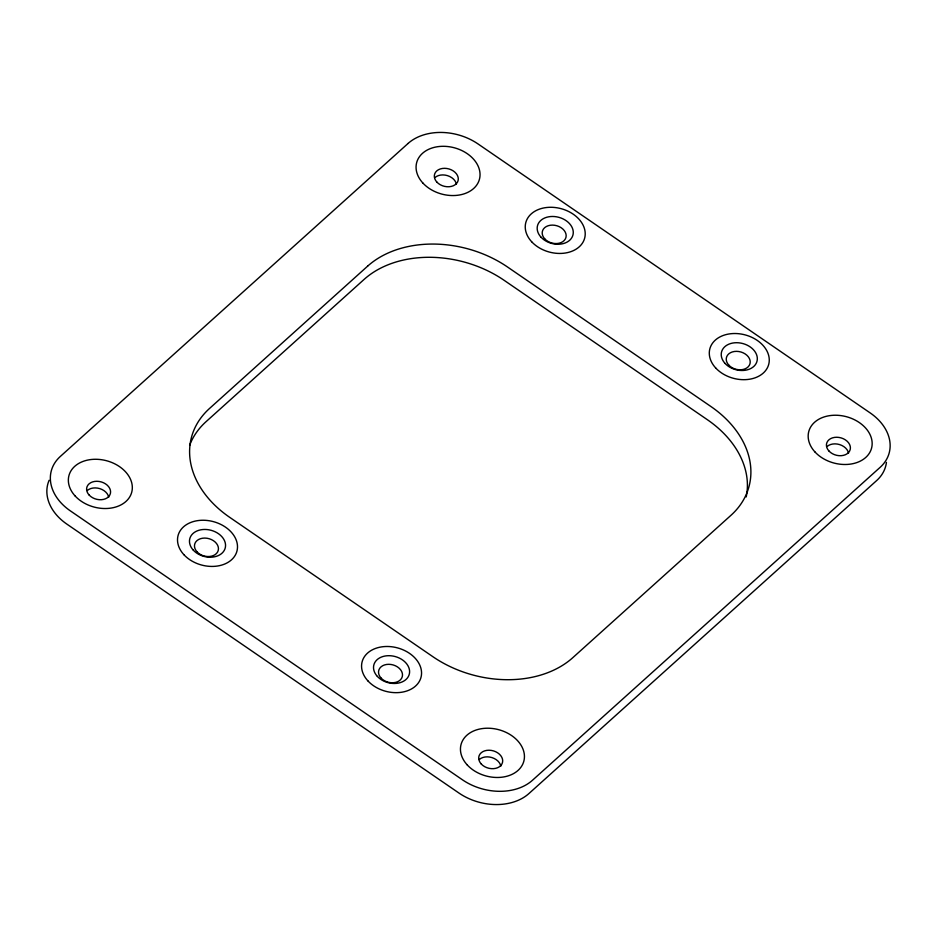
<?xml version="1.0" encoding="UTF-8"?>
<svg xmlns="http://www.w3.org/2000/svg" width="937" height="937" viewBox="0 0 937 937"><rect width="100%" height="100%" fill="white"/><g stroke="black" fill="none" stroke-linecap="round" stroke-linejoin="round"><path stroke-width="1.41" d="M434.955 177.573A12.181 8.995 14.8 0 1 447.535 175.652A12.181 8.995 14.8 0 1 456.436 184.238M827.066 446.516A12.181 8.995 14.8 0 1 839.634 444.595A12.181 8.995 14.8 0 1 848.547 453.18M49.122 480.271A50.75 37.48 14.8 0 0 66.867 524.111L458.966 793.053A50.75 37.48 14.8 0 0 528.96 793.522L876.681 480.54A50.75 37.48 14.8 0 0 886.437 462.398M479.346 759.485A12.181 8.995 14.8 0 1 491.913 757.576A12.181 8.995 14.8 0 1 500.827 766.15M87.235 490.555A12.181 8.995 14.8 0 1 99.814 488.634A12.181 8.995 14.8 0 1 108.715 497.219M746.192 496.938A101.501 74.96 14.8 0 0 707.376 419.717L504.118 280.304A101.501 74.96 14.8 0 0 364.142 279.378L206.058 421.673A101.501 74.96 14.8 0 0 189.614 445.391M408.04 143.478L60.319 456.46A50.75 37.48 14.8 0 0 70.357 510.876L462.468 779.818A50.75 37.48 14.8 0 0 532.45 780.287L880.171 467.305A50.75 37.48 14.8 0 0 870.133 412.889L478.034 143.947A50.75 37.48 14.8 0 0 408.04 143.478M367.644 266.143L209.56 408.438A101.501 74.96 14.8 0 0 229.624 517.283L432.882 656.696A101.501 74.96 14.8 0 0 572.858 657.622L730.942 515.327A101.501 74.96 14.8 0 0 710.867 406.482L507.62 267.068A101.501 74.96 14.8 0 0 367.644 266.143M183.921 554.716A30.452 22.488 14.8 0 0 235.351 555.055A30.452 22.488 14.8 0 0 203.259 520.246A30.452 22.488 14.8 0 0 183.921 554.716M531.642 241.734A30.452 22.488 14.8 0 0 583.072 242.074A30.452 22.488 14.8 0 0 550.968 207.276A30.452 22.488 14.8 0 0 531.642 241.734M367.972 680.953A30.452 22.488 14.8 0 0 419.401 681.293A30.452 22.488 14.8 0 0 387.309 646.483A30.452 22.488 14.8 0 0 367.972 680.953M193.315 550.183A18.318 13.528 14.8 0 0 224.259 550.394A18.318 13.528 14.8 0 0 204.945 529.452A18.318 13.528 14.8 0 0 193.315 550.183M197.028 551.858A12.181 8.995 14.8 0 0 217.595 551.998A12.181 8.995 14.8 0 0 204.758 538.072A12.181 8.995 14.8 0 0 197.028 551.858M381.078 678.095A12.181 8.995 14.8 0 0 401.645 678.236A12.181 8.995 14.8 0 0 388.808 664.31A12.181 8.995 14.8 0 0 381.078 678.095M377.365 676.42A18.318 13.528 14.8 0 0 408.309 676.631A18.318 13.528 14.8 0 0 388.996 655.689A18.318 13.528 14.8 0 0 377.365 676.42M541.036 237.213A18.318 13.528 14.8 0 0 571.98 237.412A18.318 13.528 14.8 0 0 552.666 216.47A18.318 13.528 14.8 0 0 541.036 237.213M544.748 238.888A12.181 8.995 14.8 0 0 565.316 239.017A12.181 8.995 14.8 0 0 552.479 225.103A12.181 8.995 14.8 0 0 544.748 238.888M725.086 363.451A18.318 13.528 14.8 0 0 756.03 363.65A18.318 13.528 14.8 0 0 736.716 342.708A18.318 13.528 14.8 0 0 725.086 363.451M728.799 365.125A12.181 8.995 14.8 0 0 749.366 365.254A12.181 8.995 14.8 0 0 736.529 351.34A12.181 8.995 14.8 0 0 728.799 365.125M715.692 367.972A30.452 22.488 14.8 0 0 767.122 368.311A30.452 22.488 14.8 0 0 735.018 333.513A30.452 22.488 14.8 0 0 715.692 367.972M436.876 182.094A12.181 8.995 14.8 0 0 457.443 182.223A12.181 8.995 14.8 0 0 444.606 168.309A12.181 8.995 14.8 0 0 436.876 182.094M828.976 451.037A12.181 8.995 14.8 0 0 849.554 451.165A12.181 8.995 14.8 0 0 836.706 437.251A12.181 8.995 14.8 0 0 828.976 451.037M75.183 496.036A32.479 23.987 14.8 0 0 130.032 496.399A32.479 23.987 14.8 0 0 95.797 459.271A32.479 23.987 14.8 0 0 75.183 496.036M422.892 183.055A32.479 23.987 14.8 0 0 477.753 183.418A32.479 23.987 14.8 0 0 443.517 146.301A32.479 23.987 14.8 0 0 422.892 183.055M815.003 451.997A32.479 23.987 14.8 0 0 869.864 452.36A32.479 23.987 14.8 0 0 835.617 415.232A32.479 23.987 14.8 0 0 815.003 451.997M467.282 764.979A32.479 23.987 14.8 0 0 522.143 765.342A32.479 23.987 14.8 0 0 487.896 728.213A32.479 23.987 14.8 0 0 467.282 764.979M89.156 495.064A12.181 8.995 14.8 0 0 109.723 495.204A12.181 8.995 14.8 0 0 96.886 481.278A12.181 8.995 14.8 0 0 89.156 495.064M481.255 764.006A12.181 8.995 14.8 0 0 501.834 764.147A12.181 8.995 14.8 0 0 488.985 750.221A12.181 8.995 14.8 0 0 481.255 764.006"/></g></svg>
